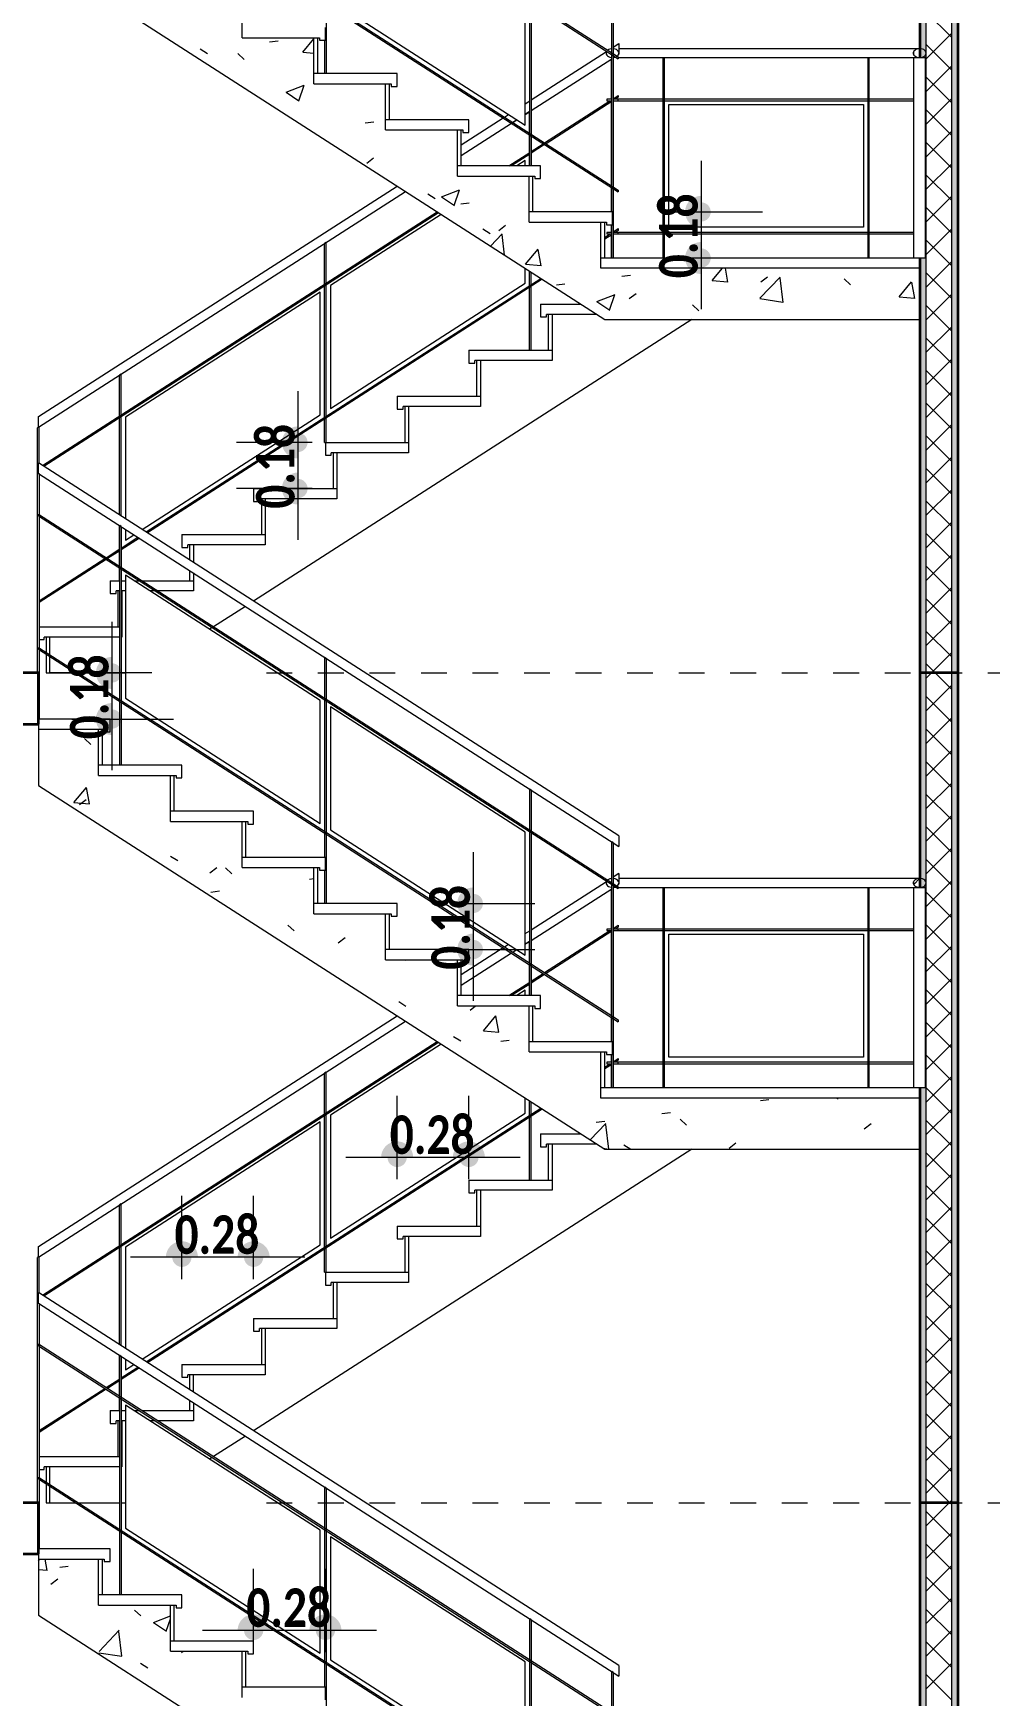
# Model space of a CAD drawing. Header units: metres. Extents: x -144 to 1000, y -717 to 29.
# Drawn here: x 346.58 to 350.29, y -635.69 to -629.24 of the extents above; entities that cross this region are included whole.
import ezdxf

# ---------------------------------------------------------------- set-up
doc = ezdxf.new("R2010")
doc.units = ezdxf.units.M
doc.linetypes.add('Punto 1 mm', pattern=[0.075, 0, -0.075])
doc.layers.get('0').update_dxf_attribs({"color": 1})
for name, color, linetype, lineweight in [('A-ANNO-DIMS', 1, 'Continuous', 9), ('A-FLOR', 2, 'Continuous', 9), ('A-FLOR-HRAL', 1, 'Continuous', 9), ('A-FLOR-LEVL', 51, 'Continuous', 9), ('A-WALL', 4, 'Continuous', 9), ('S-STRS', 1, 'Continuous', 9)]:
    doc.layers.add(name, color=color, linetype=linetype, lineweight=lineweight)
doc.layers.add('A-WALL-PATT', color=7, linetype='Continuous', lineweight=35, true_color=0x9c9c9c)
doc.styles.add('Calibri_B_2', font='calibrib.ttf', dxfattribs={"height": 0.135})

msp = doc.modelspace()

# ---------------------------------------------------------------- hatches: boundary and pattern name
at = {"layer": 'A-WALL-PATT', "true_color": 0x747474}
for points in [[(350.0187, -631.7235), (350.0436, -631.7235), (350.0436, -628.5019), (350.0187, -628.5019), (350.0187, -629.3347), (350.0411, -629.3347), (350.0411, -630.1127), (350.0187, -630.1127), (350.0187, -631.4011)], [(350.0187, -634.9451), (350.0436, -634.9451), (350.0436, -631.7235), (350.0187, -631.7235), (350.0187, -632.5562), (350.0411, -632.5562), (350.0411, -633.3343), (350.0187, -633.3343), (350.0187, -634.7198)], [(350.0187, -638.1667), (350.0436, -638.1667), (350.0436, -634.9451), (350.0187, -634.9451), (350.0187, -635.7778), (350.0411, -635.7778), (350.0411, -636.5559), (350.0187, -636.5559), (350.0187, -638.0385)]]:
    msp.add_hatch(color=8, dxfattribs=at).paths.add_polyline_path(points)
at = {"layer": 'A-WALL-PATT', "lineweight": 5, "true_color": 0x747474}
for points in [[(350.143, -631.7235), (350.1679, -631.7235), (350.1679, -628.5019), (350.143, -628.5019), (350.143, -631.4011)], [(350.143, -634.9451), (350.1679, -634.9451), (350.1679, -631.7235), (350.143, -631.7235), (350.143, -634.7198)], [(350.143, -638.1667), (350.1679, -638.1667), (350.1679, -634.9451), (350.143, -634.9451), (350.143, -638.0385)]]:
    msp.add_hatch(color=8, dxfattribs=at).paths.add_polyline_path(points)

# ---------------------------------------------------------------- linework, layer by layer
at = {"linetype": 'ByBlock', "const_width": 0.0994}
for points in [[(349.1703, -629.9213, 1), (349.1703, -629.9462, 1)], [(347.6058, -630.8162, 1), (347.6058, -630.841, 1)], [(346.884, -631.7111, 1), (346.884, -631.7359, 1)], [(348.2863, -632.606, 1), (348.2863, -632.6308, 1)], [(348.2815, -633.6043, 1), (348.2567, -633.6043, 1)], [(347.4463, -633.9922, 1), (347.4215, -633.9922, 1)], [(347.7247, -635.4405, 1), (347.6999, -635.4405, 1)]]:
    msp.add_lwpolyline(points, format="xyb", dxfattribs=at)
at = {"linetype": 'ByBlock'}
for points in [[(349.1703, -630.1003, 0.0994, 0.0994, 1), (349.1703, -630.1251, 0, 0, 0)], [(347.6058, -630.9952, 0.0994, 0.0994, 1), (347.6058, -631.02, 0, 0, 0)], [(346.884, -631.8901, 0.0994, 0.0994, 1), (346.884, -631.9149, 0, 0, 0)], [(348.2863, -632.7849, 0.0994, 0.0994, 1), (348.2863, -632.8098, 0, 0, 0)], [(348.0031, -633.6043, 0.0994, 0.0994, 1), (347.9783, -633.6043, 0, 0, 0)], [(347.1679, -633.9922, 0.0994, 0.0994, 1), (347.143, -633.9922, 0, 0, 0)], [(347.4463, -635.4405, 0.0994, 0.0994, 1), (347.4215, -635.4405, 0, 0, 0)]]:
    msp.add_lwpolyline(points, format="xyseb", dxfattribs=at)
at = {"layer": 'A-ANNO-DIMS'}
for p, q in [((349.1703, -629.7349), (349.1703, -630.3116)), ((349.0149, -629.9337), (349.4089, -629.9337)), ((349.3256, -630.1127), (348.9316, -630.1127)), ((347.6058, -630.6298), (347.6058, -631.2065)), ((347.6604, -630.8286), (347.3672, -630.8286)), ((347.6604, -631.0076), (347.3672, -631.0076)), ((346.884, -631.5246), (346.884, -632.1013)), ((347.0394, -631.7235), (346.6454, -631.7235)), ((346.7286, -631.9025), (347.1226, -631.9025)), ((348.2863, -632.4195), (348.2863, -632.9962)), ((348.2317, -632.6184), (348.5249, -632.6184)), ((348.2317, -632.7974), (348.5249, -632.7974)), ((347.9907, -633.6892), (347.9907, -633.3657)), ((348.2691, -633.6892), (348.2691, -633.3657)), ((348.468, -633.6043), (347.7918, -633.6043)), ((347.1555, -634.0771), (347.1555, -633.7536)), ((347.4339, -634.0771), (347.4339, -633.7536)), ((347.6327, -633.9922), (346.9566, -633.9922)), ((347.4339, -635.5253), (347.4339, -635.2018)), ((347.7123, -635.5253), (347.7123, -635.2018)), ((347.9112, -635.4405), (347.235, -635.4405))]:
    msp.add_line(p, q, dxfattribs=at)
at = {"layer": 'A-FLOR', "lineweight": 35}
for p, q in [((346.5987, -631.7235), (342.7599, -631.7235)), ((346.5987, -631.9224), (346.5987, -631.7235)), ((342.7599, -631.9224), (346.5987, -631.9224)), ((346.5987, -634.9451), (342.7599, -634.9451)), ((346.5987, -635.144), (346.5987, -634.9451)), ((342.7599, -635.144), (346.5987, -635.144))]:
    msp.add_line(p, q, dxfattribs=at)
at = {"layer": 'A-FLOR-HRAL'}
for p, q in [((346.5987, -627.8854), (348.8487, -629.3319)), ((346.5987, -627.8925), (348.8487, -629.339)), ((346.5987, -628.4025), (348.8487, -629.8489)), ((346.5987, -628.4096), (348.8487, -629.856)), ((347.7155, -628.4452), (347.7155, -629.3968)), ((348.505, -629.7548), (348.505, -628.9525)), ((348.5109, -628.9563), (348.5109, -629.7548)), ((347.7324, -629.1114), (348.4881, -629.5972)), ((348.4881, -629.5972), (348.4881, -629.1199)), ((348.8233, -629.9337), (348.8233, -629.1573)), ((348.8293, -629.1611), (348.8293, -630.1127)), ((347.7095, -629.3968), (347.7095, -629.2675)), ((348.8197, -629.3006), (348.8233, -629.2982)), ((348.8293, -629.2944), (348.8512, -629.2803)), ((348.5109, -629.4991), (348.8032, -629.3112)), ((348.5109, -629.5404), (348.8233, -629.3396)), ((348.8021, -629.3134), (348.8015, -629.3173)), ((348.8015, -629.3173), (348.8021, -629.3211)), ((348.8037, -629.3101), (348.8021, -629.3134)), ((348.8021, -629.3211), (348.8039, -629.3248)), ((348.8039, -629.3248), (348.8069, -629.3281)), ((348.8069, -629.3281), (348.8108, -629.3309)), ((348.8108, -629.3037), (348.8078, -629.3056)), ((348.8155, -629.3016), (348.8108, -629.3037)), ((348.8108, -629.3309), (348.8155, -629.3329)), ((348.8208, -629.3003), (348.8155, -629.3016)), ((348.8155, -629.3329), (348.8208, -629.3342)), ((348.8233, -629.3), (348.8208, -629.3003)), ((348.8208, -629.3342), (348.8233, -629.3345)), ((348.8229, -629.4962), (348.8229, -629.3399)), ((348.8319, -629.3003), (348.8293, -629.3)), ((348.8293, -629.3358), (348.8319, -629.3341)), ((348.8293, -629.3345), (348.8319, -629.3342)), ((348.842, -629.3347), (348.831, -629.3347)), ((348.8371, -629.3016), (348.8319, -629.3003)), ((348.8319, -629.3342), (348.8371, -629.3329)), ((348.8418, -629.3037), (348.8371, -629.3016)), ((348.8371, -629.3329), (348.8385, -629.3324)), ((348.8458, -629.3064), (348.8418, -629.3037)), ((348.8445, -629.3292), (348.8458, -629.3281)), ((348.8487, -629.3097), (348.8458, -629.3064)), ((348.8458, -629.3281), (348.8487, -629.3248)), ((348.8506, -629.3134), (348.8487, -629.3097)), ((348.8487, -629.3248), (348.8506, -629.3211)), ((348.8487, -629.3319), (348.8487, -629.339)), ((348.8487, -629.3347), (350.0411, -629.3347)), ((348.8512, -629.3217), (348.8498, -629.3226)), ((348.8506, -629.3134), (348.8512, -629.3173)), ((348.8506, -629.3211), (348.8512, -629.3173)), ((350.0187, -629.2999), (348.8512, -629.2999)), ((349.0216, -629.3347), (349.0216, -630.1127)), ((349.0276, -630.1127), (349.0276, -629.3347)), ((349.8171, -629.3347), (349.8171, -630.1127)), ((349.823, -630.1127), (349.823, -629.3347)), ((349.9945, -629.3134), (349.9939, -629.3173)), ((349.9939, -629.3173), (349.9945, -629.3211)), ((349.9963, -629.3097), (349.9945, -629.3134)), ((349.9945, -629.3211), (349.9963, -629.3248)), ((349.9993, -629.3064), (349.9963, -629.3097)), ((349.9963, -629.3248), (349.9993, -629.3281)), ((349.9963, -630.1127), (349.9963, -629.3347)), ((350.0032, -629.3037), (349.9993, -629.3064)), ((349.9993, -629.3281), (350.0032, -629.3309)), ((350.0079, -629.3016), (350.0032, -629.3037)), ((350.0032, -629.3309), (350.0079, -629.3329)), ((350.0132, -629.3003), (350.0079, -629.3016)), ((350.0079, -629.3329), (350.0132, -629.3342)), ((350.0187, -629.2999), (350.0132, -629.3003)), ((350.0132, -629.3342), (350.0187, -629.3347)), ((350.0242, -629.3003), (350.0187, -629.2999)), ((350.0187, -629.3347), (350.0242, -629.3342)), ((350.0295, -629.3016), (350.0242, -629.3003)), ((350.0242, -629.3342), (350.0295, -629.3329)), ((350.0342, -629.3037), (350.0295, -629.3016)), ((350.0295, -629.3329), (350.0342, -629.3309)), ((350.0381, -629.3064), (350.0342, -629.3037)), ((350.0342, -629.3309), (350.0381, -629.3281)), ((350.0411, -629.3097), (350.0381, -629.3064)), ((350.0381, -629.3281), (350.0411, -629.3248)), ((350.0429, -629.3134), (350.0411, -629.3097)), ((350.0411, -629.3248), (350.0429, -629.3211)), ((350.0411, -630.1127), (350.0411, -629.3347)), ((350.0436, -629.3173), (350.0429, -629.3134)), ((350.0429, -629.3211), (350.0436, -629.3173)), ((348.8293, -629.4941), (348.8487, -629.4816)), ((348.8487, -629.4887), (348.837, -629.4962)), ((348.8487, -629.4816), (348.8487, -629.4887)), ((348.4077, -629.5654), (348.4232, -629.5555)), ((348.4881, -629.5138), (348.505, -629.5029)), ((348.4881, -629.5551), (348.505, -629.5443)), ((348.5048, -629.5444), (348.4881, -629.5551)), ((348.5048, -629.6278), (348.5048, -629.5444)), ((348.563, -629.6653), (348.8166, -629.5022)), ((348.8233, -629.505), (348.5685, -629.6688)), ((348.804, -629.4962), (348.804, -629.5022)), ((348.8233, -629.4962), (348.804, -629.4962)), ((348.804, -629.5022), (348.8233, -629.5022)), ((348.8229, -629.8324), (348.8229, -629.5022)), ((349.9963, -629.4962), (348.8293, -629.4962)), ((348.8293, -629.5022), (349.9963, -629.5022)), ((348.8487, -629.5022), (348.8487, -629.4962)), ((349.0445, -629.9934), (349.0445, -629.5161)), ((349.0445, -629.5161), (349.8002, -629.5161)), ((349.8002, -629.5161), (349.8002, -629.9934)), ((348.2393, -629.6737), (348.4022, -629.569)), ((348.2393, -629.7151), (348.4344, -629.5897)), ((348.4399, -629.5861), (348.4553, -629.5762)), ((348.4553, -629.5762), (348.4399, -629.5861)), ((348.5048, -629.7548), (348.5048, -629.6349)), ((348.5109, -629.6987), (348.5575, -629.6688)), ((348.563, -629.6724), (348.5109, -629.7058)), ((348.4238, -629.7548), (348.505, -629.7026)), ((348.505, -629.7097), (348.4348, -629.7548)), ((348.4879, -629.7335), (348.4547, -629.7548)), ((348.4879, -629.7548), (348.4879, -629.7335)), ((346.5987, -630.7284), (347.9907, -629.8335)), ((346.5987, -630.7698), (348.0229, -629.8542)), ((348.8229, -629.9337), (348.8229, -629.8395)), ((348.8487, -629.8489), (348.8487, -629.856)), ((346.6145, -630.9179), (348.146, -629.9333)), ((348.1516, -629.9369), (346.6201, -630.9214)), ((348.1615, -629.9432), (347.7322, -630.2192)), ((348.8229, -630.0133), (348.8229, -629.9835)), ((348.8233, -630.1127), (348.8233, -629.9835)), ((348.8293, -630.0111), (348.8487, -629.9986)), ((348.8487, -630.0057), (348.837, -630.0133)), ((348.8487, -629.9986), (348.8487, -630.0057)), ((349.8002, -629.9934), (349.0445, -629.9934)), ((347.7153, -630.0519), (347.7093, -630.0558)), ((347.7093, -630.8286), (347.7093, -630.0558)), ((347.7153, -630.8286), (347.7153, -630.0519)), ((348.7961, -630.0325), (348.8166, -630.0192)), ((348.8233, -630.022), (348.7961, -630.0395)), ((348.804, -630.0133), (348.804, -630.0192)), ((348.8233, -630.0133), (348.804, -630.0133)), ((348.804, -630.0192), (348.8233, -630.0192)), ((348.8229, -630.1127), (348.8229, -630.0192)), ((349.9963, -630.0133), (348.8293, -630.0133)), ((348.8293, -630.0192), (349.9963, -630.0192)), ((348.8487, -630.0192), (348.8487, -630.0133)), ((350.0411, -630.1127), (349.9963, -630.1127)), ((347.0167, -631.1763), (348.5482, -630.1918)), ((348.5537, -630.1954), (347.0224, -631.1798)), ((348.4879, -630.2107), (348.4879, -630.153)), ((348.5048, -630.4707), (348.5048, -630.1639)), ((348.5107, -630.4707), (348.5107, -630.1677)), ((347.6924, -630.2448), (346.9367, -630.7306)), ((347.6924, -630.7221), (347.6924, -630.2448)), ((347.7322, -630.6965), (348.4879, -630.2107)), ((347.7322, -630.2192), (347.7322, -630.6965)), ((348.5048, -630.4707), (348.5107, -630.4707)), ((346.9198, -630.5633), (346.9139, -630.5671)), ((346.9139, -631.11), (346.9139, -630.5671)), ((346.9198, -631.1141), (346.9198, -630.5633)), ((346.6016, -630.7678), (346.5957, -630.7717)), ((346.5957, -631.7235), (346.5957, -630.7717)), ((346.6016, -630.9093), (346.6016, -630.7678)), ((346.9367, -630.7306), (346.9367, -631.1247)), ((347.0014, -631.1663), (347.6924, -630.7221)), ((347.7093, -630.8286), (347.7153, -630.8286)), ((348.8512, -632.3554), (346.5987, -630.9074)), ((346.6016, -630.9507), (346.5957, -630.9468)), ((346.5987, -630.9487), (348.8512, -632.3968)), ((346.6016, -630.9507), (346.6016, -631.9025)), ((346.5987, -631.1141), (346.5987, -631.107)), ((346.5987, -631.107), (348.8487, -632.5535)), ((346.5987, -631.1141), (348.8487, -632.5606)), ((346.9139, -631.3097), (346.9139, -631.1512)), ((346.92, -631.1552), (346.9141, -631.1514)), ((346.9141, -632.0815), (346.9141, -631.1514)), ((346.92, -631.1552), (346.92, -632.0815)), ((346.9367, -631.1661), (346.9367, -631.2079)), ((346.92, -631.2385), (346.9847, -631.1969)), ((346.9904, -631.2004), (346.92, -631.2456)), ((346.9367, -631.2079), (346.9693, -631.187)), ((346.6016, -631.4432), (346.8561, -631.2796)), ((346.8616, -631.2832), (346.6016, -631.4503)), ((346.8616, -631.2761), (346.9141, -631.2423)), ((346.9141, -631.2494), (346.8671, -631.2796)), ((346.9139, -631.3656), (346.9139, -631.3167)), ((346.9369, -631.3444), (346.9369, -631.8216)), ((347.6926, -631.8302), (346.9369, -631.3444)), ((346.5987, -631.6312), (346.5987, -631.6241)), ((346.5987, -631.6241), (348.8487, -633.0705)), ((346.5987, -631.6312), (348.8487, -633.0776)), ((347.7155, -631.6668), (347.7095, -631.663)), ((347.7095, -632.4394), (347.7095, -631.663)), ((347.7155, -631.6668), (347.7155, -632.6184)), ((346.9369, -631.8216), (347.6926, -632.3074)), ((347.6926, -632.3074), (347.6926, -631.8302)), ((347.7324, -631.8557), (347.7324, -632.333)), ((348.4881, -632.3415), (347.7324, -631.8557)), ((348.5109, -632.1779), (348.505, -632.1741)), ((348.505, -632.9763), (348.505, -632.1741)), ((348.5109, -632.1779), (348.5109, -632.9763)), ((347.7324, -632.333), (348.4881, -632.8188)), ((348.4881, -632.8188), (348.4881, -632.3415)), ((348.8293, -632.3827), (348.8233, -632.3789)), ((348.8233, -633.1553), (348.8233, -632.3789)), ((348.8293, -632.3827), (348.8512, -632.3968)), ((348.8293, -632.3827), (348.8293, -633.3343)), ((347.7095, -632.6184), (347.7095, -632.4891)), ((348.8108, -632.5252), (348.8078, -632.5272)), ((348.8155, -632.5232), (348.8108, -632.5252)), ((348.8208, -632.5219), (348.8155, -632.5232)), ((348.8197, -632.5221), (348.8233, -632.5198)), ((348.8233, -632.5216), (348.8208, -632.5219)), ((348.8512, -632.5019), (348.8293, -632.516)), ((348.8319, -632.5219), (348.8293, -632.5216)), ((348.8371, -632.5232), (348.8319, -632.5219)), ((348.8418, -632.5252), (348.8371, -632.5232)), ((348.8458, -632.528), (348.8418, -632.5252)), ((350.0187, -632.5214), (348.8512, -632.5214)), ((349.9954, -632.5445), (350.018, -632.5219)), ((350.0032, -632.5252), (349.9993, -632.528)), ((350.0079, -632.5232), (350.0032, -632.5252)), ((350.0132, -632.5219), (350.0079, -632.5232)), ((350.0187, -632.5214), (350.0132, -632.5219)), ((350.0242, -632.5219), (350.0187, -632.5214)), ((350.0295, -632.5232), (350.0242, -632.5219)), ((350.0342, -632.5252), (350.0295, -632.5232)), ((350.0381, -632.528), (350.0342, -632.5252)), ((348.5109, -632.7207), (348.8032, -632.5328)), ((348.5109, -632.762), (348.8233, -632.5612)), ((348.8021, -632.535), (348.8015, -632.5388)), ((348.8015, -632.5388), (348.8021, -632.5427)), ((348.8037, -632.5317), (348.8021, -632.535)), ((348.8021, -632.5427), (348.8039, -632.5464)), ((348.8039, -632.5464), (348.8069, -632.5497)), ((348.8069, -632.5497), (348.8108, -632.5524)), ((348.8108, -632.5524), (348.8155, -632.5545)), ((348.8155, -632.5545), (348.8208, -632.5558)), ((348.8208, -632.5558), (348.8233, -632.5561)), ((348.8229, -632.7178), (348.8229, -632.5614)), ((348.8293, -632.5574), (348.8319, -632.5557)), ((348.8293, -632.5561), (348.8319, -632.5558)), ((348.842, -632.5562), (348.831, -632.5562)), ((348.8319, -632.5558), (348.8371, -632.5545)), ((348.8371, -632.5545), (348.8385, -632.554)), ((348.8445, -632.5508), (348.8458, -632.5497)), ((348.8487, -632.5313), (348.8458, -632.528)), ((348.8458, -632.5497), (348.8487, -632.5464)), ((348.8506, -632.535), (348.8487, -632.5313)), ((348.8487, -632.5464), (348.8506, -632.5427)), ((348.8487, -632.5535), (348.8487, -632.5606)), ((348.8487, -632.5562), (350.0411, -632.5562)), ((348.8512, -632.5433), (348.8498, -632.5442)), ((348.8506, -632.535), (348.8512, -632.5388)), ((348.8506, -632.5427), (348.8512, -632.5388)), ((349.0216, -632.5562), (349.0216, -633.3343)), ((349.0276, -633.3343), (349.0276, -632.5562)), ((349.8171, -632.5562), (349.8171, -633.3343)), ((349.823, -633.3343), (349.823, -632.5562)), ((349.9945, -632.535), (349.9939, -632.5388)), ((349.9939, -632.5388), (349.9945, -632.5427)), ((349.9963, -632.5313), (349.9945, -632.535)), ((349.9945, -632.5427), (349.9963, -632.5464)), ((349.9993, -632.528), (349.9963, -632.5313)), ((349.9963, -632.5464), (349.9993, -632.5497)), ((349.9963, -633.3343), (349.9963, -632.5562)), ((349.9993, -632.5497), (350.0032, -632.5524)), ((350.0032, -632.5524), (350.0079, -632.5545)), ((350.0079, -632.5545), (350.0132, -632.5558)), ((350.0132, -632.5558), (350.0187, -632.5562)), ((350.0187, -632.5562), (350.0242, -632.5558)), ((350.0242, -632.5558), (350.0295, -632.5545)), ((350.0295, -632.5545), (350.0342, -632.5524)), ((350.0342, -632.5524), (350.0381, -632.5497)), ((350.0411, -632.5313), (350.0381, -632.528)), ((350.0381, -632.5497), (350.0411, -632.5464)), ((350.0429, -632.535), (350.0411, -632.5313)), ((350.0411, -632.5464), (350.0429, -632.5427)), ((350.0411, -633.3343), (350.0411, -632.5562)), ((350.0436, -632.5388), (350.0429, -632.535)), ((350.0429, -632.5427), (350.0436, -632.5388)), ((348.804, -632.7178), (348.804, -632.7238)), ((348.8233, -632.7178), (348.804, -632.7178)), ((348.8293, -632.7156), (348.8487, -632.7032)), ((349.9963, -632.7178), (348.8293, -632.7178)), ((348.8487, -632.7103), (348.837, -632.7178)), ((348.8487, -632.7032), (348.8487, -632.7103)), ((348.8487, -632.7238), (348.8487, -632.7178)), ((348.4077, -632.787), (348.4232, -632.7771)), ((348.4881, -632.7354), (348.505, -632.7245)), ((348.4881, -632.7767), (348.505, -632.7659)), ((348.5048, -632.766), (348.4881, -632.7767)), ((348.5048, -632.8494), (348.5048, -632.766)), ((348.563, -632.8869), (348.8166, -632.7238)), ((348.8233, -632.7266), (348.5685, -632.8904)), ((348.804, -632.7238), (348.8233, -632.7238)), ((348.8229, -633.054), (348.8229, -632.7238)), ((348.8293, -632.7238), (349.9963, -632.7238)), ((349.0445, -633.215), (349.0445, -632.7377)), ((349.0445, -632.7377), (349.8002, -632.7377)), ((349.8002, -632.7377), (349.8002, -633.215)), ((348.4022, -632.7906), (348.2393, -632.8953)), ((348.4344, -632.8113), (348.2393, -632.9367)), ((348.4399, -632.8077), (348.4553, -632.7978)), ((348.5048, -632.9763), (348.5048, -632.8565)), ((348.5109, -632.9203), (348.5575, -632.8904)), ((348.563, -632.8939), (348.5109, -632.9274)), ((348.4238, -632.9763), (348.505, -632.9242)), ((348.505, -632.9312), (348.4348, -632.9763)), ((348.4879, -632.955), (348.4547, -632.9763)), ((348.4879, -632.9763), (348.4879, -632.955)), ((346.5987, -633.95), (347.9907, -633.0551)), ((346.5987, -633.9913), (348.0229, -633.0757)), ((348.8229, -633.1553), (348.8229, -633.0611)), ((348.8487, -633.0705), (348.8487, -633.0776)), ((346.6145, -634.1394), (348.146, -633.1549)), ((348.1516, -633.1584), (346.6201, -634.1429)), ((348.1615, -633.1648), (347.7322, -633.4408)), ((348.804, -633.2349), (348.804, -633.2408)), ((348.8233, -633.2349), (348.804, -633.2349)), ((348.8229, -633.2349), (348.8229, -633.205)), ((348.8233, -633.3343), (348.8233, -633.205)), ((348.8293, -633.2327), (348.8487, -633.2202)), ((349.9963, -633.2349), (348.8293, -633.2349)), ((348.8487, -633.2273), (348.837, -633.2349)), ((348.8487, -633.2202), (348.8487, -633.2273)), ((348.8487, -633.2408), (348.8487, -633.2349)), ((349.8002, -633.215), (349.0445, -633.215)), ((347.7153, -633.2735), (347.7093, -633.2774)), ((347.7093, -634.0502), (347.7093, -633.2774)), ((347.7153, -634.0502), (347.7153, -633.2735)), ((348.7961, -633.254), (348.8166, -633.2408)), ((348.8233, -633.2436), (348.7961, -633.2611)), ((348.804, -633.2408), (348.8233, -633.2408)), ((348.8229, -633.3343), (348.8229, -633.2408)), ((348.8293, -633.2408), (349.9963, -633.2408)), ((350.0411, -633.3343), (349.9963, -633.3343)), ((347.0167, -634.3979), (348.5482, -633.4134)), ((348.5537, -633.417), (347.0224, -634.4014)), ((348.4879, -633.4323), (348.4879, -633.3746)), ((348.5048, -633.6922), (348.5048, -633.3855)), ((348.5107, -633.6922), (348.5107, -633.3893)), ((347.6924, -633.4664), (346.9367, -633.9522)), ((347.6924, -633.9437), (347.6924, -633.4664)), ((347.7322, -633.9181), (348.4879, -633.4323)), ((347.7322, -633.4408), (347.7322, -633.9181)), ((348.5048, -633.6922), (348.5107, -633.6922)), ((346.9198, -633.7849), (346.9139, -633.7887)), ((346.9139, -634.3316), (346.9139, -633.7887)), ((346.9198, -634.3356), (346.9198, -633.7849)), ((347.0014, -634.3879), (347.6924, -633.9437)), ((346.6016, -633.9894), (346.5957, -633.9933)), ((346.5957, -634.9451), (346.5957, -633.9933)), ((346.6016, -634.1309), (346.6016, -633.9894)), ((346.9367, -633.9522), (346.9367, -634.3463)), ((347.7093, -634.0502), (347.7153, -634.0502)), ((348.8512, -635.577), (346.5987, -634.1289)), ((346.6016, -634.1722), (346.5957, -634.1684)), ((346.5987, -634.1703), (348.8512, -635.6184)), ((346.6016, -634.1722), (346.6016, -635.1241)), ((346.5987, -634.3357), (346.5987, -634.3286)), ((346.5987, -634.3286), (348.8487, -635.7751)), ((346.5987, -634.3357), (348.8487, -635.7822)), ((346.9139, -634.5312), (346.9139, -634.3728)), ((346.92, -634.3768), (346.9141, -634.3729)), ((346.9141, -635.303), (346.9141, -634.3729)), ((346.92, -634.3768), (346.92, -635.303)), ((346.9367, -634.3877), (346.9367, -634.4295)), ((346.92, -634.4601), (346.9847, -634.4185)), ((346.9904, -634.4219), (346.92, -634.4672)), ((346.9367, -634.4295), (346.969, -634.4087)), ((346.6016, -634.6648), (346.8561, -634.5012)), ((346.8616, -634.5047), (346.6016, -634.6719)), ((346.8616, -634.4976), (346.9141, -634.4639)), ((346.9141, -634.471), (346.8671, -634.5012)), ((346.9139, -634.5871), (346.9139, -634.5383)), ((346.9369, -634.566), (346.9369, -635.0432)), ((347.6926, -635.0517), (346.9369, -634.566)), ((346.5987, -634.8527), (346.5987, -634.8457)), ((346.5987, -634.8457), (348.8487, -636.2921)), ((346.5987, -634.8527), (348.8487, -636.2992)), ((347.7155, -634.8884), (347.7095, -634.8846)), ((347.7095, -635.661), (347.7095, -634.8846)), ((347.7155, -634.8884), (347.7155, -635.84)), ((346.9369, -635.0432), (347.6926, -635.529)), ((347.6926, -635.529), (347.6926, -635.0517)), ((347.7324, -635.0773), (347.7324, -635.5546)), ((348.4881, -635.5631), (347.7324, -635.0773)), ((348.5109, -635.3995), (348.505, -635.3957)), ((348.505, -636.1979), (348.505, -635.3957)), ((348.5109, -635.3995), (348.5109, -636.1979)), ((347.7324, -635.5546), (348.4881, -636.0404)), ((348.4881, -636.0404), (348.4881, -635.5631)), ((348.8293, -635.6043), (348.8233, -635.6005)), ((348.8233, -636.3769), (348.8233, -635.6005)), ((348.8293, -635.6043), (348.8293, -636.5559))]:
    msp.add_line(p, q, dxfattribs=at)
for points in [[(348.8512, -629.2803), (348.8512, -629.2803), (348.8512, -629.2807), (348.8512, -629.2822), (348.8512, -629.2847), (348.8512, -629.2891), (348.8512, -629.2963), (348.8512, -629.305), (348.8512, -629.3122), (348.8512, -629.3175), (348.8512, -629.3209), (348.8512, -629.3217), (348.8512, -629.3217)], [(346.5987, -630.7698), (346.5987, -630.7698), (346.5987, -630.7694), (346.5987, -630.7679), (346.5987, -630.7654), (346.5987, -630.761), (346.5987, -630.7538), (346.5987, -630.7451), (346.5987, -630.7379), (346.5987, -630.7326), (346.5987, -630.7292), (346.5987, -630.7284), (346.5987, -630.7284)], [(346.5987, -630.9487), (346.5987, -630.9487), (346.5987, -630.9484), (346.5987, -630.9468), (346.5987, -630.9444), (346.5987, -630.94), (346.5987, -630.9328), (346.5987, -630.9241), (346.5987, -630.9168), (346.5987, -630.9116), (346.5987, -630.9082), (346.5987, -630.9074), (346.5987, -630.9074)], [(348.8512, -632.3554), (348.8512, -632.3554), (348.8512, -632.3558), (348.8512, -632.3573), (348.8512, -632.3598), (348.8512, -632.3642), (348.8512, -632.3713), (348.8512, -632.3801), (348.8512, -632.3873), (348.8512, -632.3926), (348.8512, -632.396), (348.8512, -632.3968), (348.8512, -632.3968)], [(348.8512, -632.5019), (348.8512, -632.5019), (348.8512, -632.5023), (348.8512, -632.5038), (348.8512, -632.5063), (348.8512, -632.5107), (348.8512, -632.5178), (348.8512, -632.5266), (348.8512, -632.5338), (348.8512, -632.5391), (348.8512, -632.5425), (348.8512, -632.5433), (348.8512, -632.5433)], [(346.5987, -633.9913), (346.5987, -633.9913), (346.5987, -633.991), (346.5987, -633.9895), (346.5987, -633.987), (346.5987, -633.9826), (346.5987, -633.9754), (346.5987, -633.9667), (346.5987, -633.9594), (346.5987, -633.9542), (346.5987, -633.9508), (346.5987, -633.95), (346.5987, -633.95)], [(346.5987, -634.1703), (346.5987, -634.1703), (346.5987, -634.17), (346.5987, -634.1684), (346.5987, -634.1659), (346.5987, -634.1615), (346.5987, -634.1544), (346.5987, -634.1457), (346.5987, -634.1384), (346.5987, -634.1332), (346.5987, -634.1297), (346.5987, -634.129), (346.5987, -634.1289)], [(348.8512, -635.577), (348.8512, -635.577), (348.8512, -635.5773), (348.8512, -635.5789), (348.8512, -635.5814), (348.8512, -635.5858), (348.8512, -635.5929), (348.8512, -635.6017), (348.8512, -635.6089), (348.8512, -635.6142), (348.8512, -635.6176), (348.8512, -635.6184), (348.8512, -635.6184)]]:
    msp.add_open_spline(points, degree=3, knots=[0, 0, 0, 0, 0.071429, 0.142857, 0.214286, 0.285714, 0.428571, 0.571429, 0.678571, 0.785714, 0.892857, 1, 1, 1, 1], dxfattribs=at)
for points in [[(349.9945, -629.3211), (349.9941, -629.3199), (349.9936, -629.3173), (349.9941, -629.3147), (349.9945, -629.3134)], [(349.9945, -632.5427), (349.9941, -632.5414), (349.9936, -632.5388), (349.9941, -632.5362), (349.9945, -632.535)]]:
    msp.add_open_spline(points, degree=3, dxfattribs=at)
at = {"layer": 'A-FLOR-LEVL', "color": 251, "linetype": 'Punto 1 mm', "true_color": 0x6c6c6c}
for p, q in [((347.4833, -631.7235), (354.0558, -631.7235)), ((347.4833, -634.9451), (354.0184, -634.9451))]:
    msp.add_line(p, q, dxfattribs=at)
at = {"layer": 'A-WALL'}
for p, q in [((350.0436, -652.1865), (350.0436, -602.9281)), ((350.143, -652.1865), (350.143, -602.9281))]:
    msp.add_line(p, q, dxfattribs=at)
at = {"layer": 'A-WALL', "lineweight": 35}
for p, q in [((350.1679, -652.1865), (350.1679, -602.9281)), ((350.0187, -626.8911), (350.0187, -629.3347)), ((350.0187, -630.1127), (350.0187, -632.5562)), ((350.1679, -631.7235), (350.0187, -631.7235)), ((350.0187, -633.3343), (350.0187, -635.7778)), ((350.1679, -634.9451), (350.0187, -634.9451))]:
    msp.add_line(p, q, dxfattribs=at)
at = {"layer": 'A-WALL-PATT', "color": 1, "lineweight": 5, "true_color": 0xff0000}
for p, q in [((350.143, -629.2571), (350.0436, -629.1577)), ((350.0436, -629.3396), (350.143, -629.2402)), ((350.143, -629.3836), (350.0436, -629.2842)), ((350.0436, -629.4662), (350.143, -629.3668)), ((350.143, -629.5102), (350.0436, -629.4108)), ((350.0436, -629.5927), (350.143, -629.4933)), ((350.143, -629.6367), (350.0436, -629.5373)), ((350.0436, -629.7193), (350.143, -629.6199)), ((350.143, -629.7633), (350.0436, -629.6639)), ((350.0436, -629.8459), (350.143, -629.7464)), ((350.143, -629.8899), (350.0436, -629.7904)), ((350.0436, -629.9724), (350.143, -629.873)), ((350.143, -630.0164), (350.0436, -629.917)), ((350.0436, -630.099), (350.143, -629.9995)), ((350.143, -630.143), (350.0436, -630.0435)), ((350.0436, -630.2255), (350.143, -630.1261)), ((350.143, -630.2695), (350.0436, -630.1701)), ((350.0436, -630.3521), (350.143, -630.2526)), ((350.143, -630.3961), (350.0436, -630.2967)), ((350.0436, -630.4786), (350.143, -630.3792)), ((350.143, -630.5226), (350.0436, -630.4232)), ((350.0436, -630.6052), (350.143, -630.5058)), ((350.143, -630.6492), (350.0436, -630.5498)), ((350.0436, -630.7317), (350.143, -630.6323)), ((350.143, -630.7758), (350.0436, -630.6763)), ((350.0436, -630.8583), (350.143, -630.7589)), ((350.143, -630.9023), (350.0436, -630.8029)), ((350.0436, -630.9849), (350.143, -630.8854)), ((350.143, -631.0289), (350.0436, -630.9294)), ((350.0436, -631.1114), (350.143, -631.012)), ((350.143, -631.1554), (350.0436, -631.056)), ((350.0436, -631.238), (350.143, -631.1385)), ((350.143, -631.282), (350.0436, -631.1825)), ((350.0436, -631.3645), (350.143, -631.2651)), ((350.143, -631.4085), (350.0436, -631.3091)), ((350.0436, -631.4911), (350.143, -631.3917)), ((350.143, -631.5351), (350.0436, -631.4357)), ((350.0436, -631.6176), (350.143, -631.5182)), ((350.143, -631.6616), (350.0436, -631.5622)), ((350.0436, -631.7442), (350.143, -631.6448)), ((350.0783, -631.7235), (350.0436, -631.6888)), ((350.143, -631.7882), (350.0783, -631.7235)), ((350.0436, -631.8707), (350.143, -631.7713)), ((350.143, -631.9148), (350.0436, -631.8153)), ((350.0436, -631.9973), (350.143, -631.8979)), ((350.143, -632.0413), (350.0436, -631.9419)), ((350.0436, -632.1239), (350.143, -632.0244)), ((350.143, -632.1679), (350.0436, -632.0684)), ((350.0436, -632.2504), (350.143, -632.151)), ((350.143, -632.2944), (350.0436, -632.195)), ((350.0436, -632.377), (350.143, -632.2775)), ((350.143, -632.421), (350.0436, -632.3215)), ((350.0436, -632.5035), (350.143, -632.4041)), ((350.143, -632.5475), (350.0436, -632.4481)), ((350.0436, -632.6301), (350.143, -632.5307)), ((350.143, -632.6741), (350.0436, -632.5747)), ((350.0436, -632.7566), (350.143, -632.6572)), ((350.143, -632.8006), (350.0436, -632.7012)), ((350.0436, -632.8832), (350.143, -632.7838)), ((350.143, -632.9272), (350.0436, -632.8278)), ((350.0436, -633.0098), (350.143, -632.9103)), ((350.143, -633.0538), (350.0436, -632.9543)), ((350.0436, -633.1363), (350.143, -633.0369)), ((350.143, -633.1803), (350.0436, -633.0809)), ((350.0436, -633.2629), (350.143, -633.1634)), ((350.143, -633.3069), (350.0436, -633.2074)), ((350.0436, -633.3894), (350.143, -633.29)), ((350.143, -633.4334), (350.0436, -633.334)), ((350.0436, -633.516), (350.143, -633.4165)), ((350.143, -633.56), (350.0436, -633.4605)), ((350.0436, -633.6425), (350.143, -633.5431)), ((350.143, -633.6865), (350.0436, -633.5871)), ((350.0436, -633.7691), (350.143, -633.6697)), ((350.143, -633.8131), (350.0436, -633.7137)), ((350.0436, -633.8956), (350.143, -633.7962)), ((350.143, -633.9396), (350.0436, -633.8402)), ((350.0436, -634.0222), (350.143, -633.9228)), ((350.143, -634.0662), (350.0436, -633.9668)), ((350.0436, -634.1488), (350.143, -634.0493)), ((350.143, -634.1928), (350.0436, -634.0933)), ((350.0436, -634.2753), (350.143, -634.1759)), ((350.143, -634.3193), (350.0436, -634.2199)), ((350.0436, -634.4019), (350.143, -634.3024)), ((350.143, -634.4459), (350.0436, -634.3464)), ((350.0436, -634.5284), (350.143, -634.429)), ((350.143, -634.5724), (350.0436, -634.473)), ((350.0436, -634.655), (350.143, -634.5555)), ((350.143, -634.699), (350.0436, -634.5995)), ((350.0436, -634.7815), (350.143, -634.6821)), ((350.143, -634.8255), (350.0436, -634.7261)), ((350.0436, -634.9081), (350.143, -634.8087)), ((350.136, -634.9451), (350.0436, -634.8527)), ((350.0436, -635.0346), (350.143, -634.9352)), ((350.143, -634.9521), (350.136, -634.9451)), ((350.143, -635.0786), (350.0436, -634.9792)), ((350.0436, -635.1612), (350.143, -635.0618)), ((350.143, -635.2052), (350.0436, -635.1058)), ((350.0436, -635.2878), (350.143, -635.1883)), ((350.143, -635.3318), (350.0436, -635.2323)), ((350.0436, -635.4143), (350.143, -635.3149)), ((350.143, -635.4583), (350.0436, -635.3589)), ((350.0436, -635.5409), (350.143, -635.4414)), ((350.143, -635.5849), (350.0436, -635.4854)), ((350.0436, -635.6674), (350.143, -635.568)), ((350.143, -635.7114), (350.0436, -635.612))]:
    msp.add_line(p, q, dxfattribs=at)
at = {"layer": 'S-STRS'}
for p, q in [((346.5987, -628.9386), (348.7963, -630.3513)), ((347.3891, -629.2576), (347.3891, -629.0786)), ((347.7123, -629.2675), (347.7123, -629.2178)), ((347.3891, -629.2576), (347.6894, -629.2576)), ((347.6676, -629.4366), (347.6676, -629.2576)), ((347.6825, -629.3968), (347.6825, -629.2576)), ((347.6894, -629.2576), (347.6894, -629.2675)), ((347.6894, -629.2675), (347.7123, -629.2675)), ((347.9907, -629.3968), (347.6676, -629.3968)), ((347.9907, -629.4465), (347.9907, -629.3968)), ((347.6676, -629.4366), (347.9678, -629.4366)), ((347.946, -629.6156), (347.946, -629.4366)), ((347.9609, -629.5758), (347.9609, -629.4366)), ((347.9678, -629.4366), (347.9678, -629.4465)), ((347.9678, -629.4465), (347.9907, -629.4465)), ((348.2691, -629.5758), (347.946, -629.5758)), ((347.946, -629.6156), (348.2462, -629.6156)), ((348.2244, -629.7945), (348.2244, -629.6156)), ((348.2393, -629.7548), (348.2393, -629.6156)), ((348.2462, -629.6156), (348.2462, -629.6255)), ((348.2691, -629.6255), (348.2691, -629.5758)), ((348.2462, -629.6255), (348.2691, -629.6255)), ((348.5475, -629.7548), (348.2244, -629.7548)), ((348.2244, -629.7945), (348.5247, -629.7945)), ((348.5028, -629.9735), (348.5028, -629.7945)), ((348.5177, -629.9337), (348.5177, -629.7945)), ((348.5247, -629.7945), (348.5247, -629.8045)), ((348.5247, -629.8045), (348.5475, -629.8045)), ((348.5475, -629.8045), (348.5475, -629.7548)), ((348.8259, -629.9337), (348.5028, -629.9337)), ((348.8259, -629.9835), (348.8259, -629.9337)), ((348.5028, -629.9735), (348.8031, -629.9735)), ((348.7812, -630.1525), (348.7812, -629.9735)), ((348.7961, -630.1127), (348.7961, -629.9735)), ((348.8031, -629.9735), (348.8031, -629.9835)), ((348.8031, -629.9835), (348.8259, -629.9835)), ((349.9963, -630.1127), (348.7812, -630.1127)), ((350.0191, -630.3513), (350.0191, -630.1127)), ((350.0191, -630.1525), (348.7812, -630.1525)), ((348.5475, -630.2917), (348.7035, -630.2917)), ((348.5475, -630.2917), (348.5475, -630.3414)), ((349.1339, -630.3513), (347.4338, -631.4443)), ((348.5475, -630.3414), (348.5704, -630.3414)), ((348.7654, -630.3315), (348.5704, -630.3315)), ((348.5704, -630.3414), (348.5704, -630.3315)), ((348.5773, -630.3315), (348.5773, -630.4707)), ((348.5923, -630.3315), (348.5923, -630.5104)), ((348.7963, -630.3513), (350.0191, -630.3513)), ((348.2691, -630.4707), (348.5048, -630.4707)), ((348.2691, -630.4707), (348.2691, -630.5204)), ((348.2691, -630.5204), (348.292, -630.5204)), ((348.5923, -630.5104), (348.292, -630.5104)), ((348.292, -630.5204), (348.292, -630.5104)), ((348.2989, -630.5104), (348.2989, -630.6496)), ((348.3139, -630.5104), (348.3139, -630.6894)), ((348.5107, -630.4707), (348.5923, -630.4707)), ((347.9907, -630.6496), (348.3139, -630.6496)), ((347.9907, -630.6496), (347.9907, -630.6994)), ((347.9907, -630.6994), (348.0136, -630.6994)), ((348.3139, -630.6894), (348.0136, -630.6894)), ((348.0136, -630.6994), (348.0136, -630.6894)), ((348.0205, -630.6894), (348.0205, -630.8286)), ((348.0354, -630.6894), (348.0354, -630.8684)), ((347.7123, -630.8286), (347.7123, -630.8783)), ((347.7153, -630.8286), (348.0354, -630.8286)), ((347.7123, -630.8783), (347.7352, -630.8783)), ((348.0354, -630.8684), (347.7352, -630.8684)), ((347.7352, -630.8783), (347.7352, -630.8684)), ((347.7421, -630.8684), (347.7421, -631.0076)), ((347.757, -630.8684), (347.757, -631.0474)), ((347.4339, -631.0076), (347.757, -631.0076)), ((347.4339, -631.0076), (347.4339, -631.0573)), ((347.4339, -631.0573), (347.4568, -631.0573)), ((347.757, -631.0474), (347.4568, -631.0474)), ((347.4568, -631.0573), (347.4568, -631.0474)), ((347.4637, -631.0474), (347.4637, -631.1866)), ((347.4786, -631.0474), (347.4786, -631.2263)), ((347.1555, -631.1866), (347.4786, -631.1866)), ((347.1555, -631.1866), (347.1555, -631.2363)), ((347.4786, -631.2263), (347.1783, -631.2263)), ((347.1783, -631.2363), (347.1783, -631.2263)), ((347.1853, -631.2263), (347.1853, -631.2845)), ((347.2002, -631.2263), (347.2002, -631.2943)), ((347.1555, -631.2363), (347.1783, -631.2363)), ((347.1853, -631.3259), (347.1853, -631.3656)), ((347.2002, -631.3355), (347.2002, -631.4053)), ((346.8771, -631.3656), (346.9139, -631.3656)), ((346.8771, -631.3656), (346.8771, -631.4153)), ((346.8771, -631.4153), (346.8999, -631.4153)), ((346.9141, -631.4053), (346.8999, -631.4053)), ((346.8999, -631.4153), (346.8999, -631.4053)), ((346.9069, -631.4053), (346.9069, -631.5445)), ((346.92, -631.3656), (346.9369, -631.3656)), ((346.9369, -631.4053), (346.92, -631.4053)), ((346.9218, -631.4053), (346.9218, -631.5843)), ((346.9699, -631.3656), (346.9898, -631.3656)), ((347.0008, -631.3656), (347.2002, -631.3656)), ((347.0516, -631.4053), (347.0317, -631.4053)), ((347.2002, -631.4053), (347.0627, -631.4053)), ((347.4017, -631.465), (347.2785, -631.5441)), ((346.6016, -631.5445), (346.9141, -631.5445)), ((346.92, -631.5445), (346.9218, -631.5445)), ((347.273, -631.5476), (347.2631, -631.554)), ((346.6016, -631.5942), (346.6215, -631.5942)), ((346.9141, -631.5843), (346.6215, -631.5843)), ((346.6215, -631.5942), (346.6215, -631.5843)), ((346.6285, -631.5843), (346.6285, -631.6432)), ((346.6434, -631.6528), (346.6434, -631.5843)), ((346.92, -631.5843), (346.9218, -631.5843)), ((346.6285, -631.6503), (346.6285, -631.7235)), ((346.6434, -631.7235), (346.6434, -631.6599)), ((346.6285, -631.7235), (346.7423, -631.7235)), ((346.7533, -631.7235), (346.9141, -631.7235)), ((346.92, -631.7235), (346.9369, -631.7235)), ((346.5987, -631.9025), (346.5987, -632.1601)), ((346.8771, -631.9025), (346.5987, -631.9025)), ((346.5987, -631.9423), (346.8542, -631.9423)), ((346.8323, -632.1212), (346.8323, -631.9423)), ((346.8472, -632.0815), (346.8472, -631.9423)), ((346.8542, -631.9423), (346.8542, -631.9522)), ((346.8771, -631.9522), (346.8771, -631.9025)), ((346.8542, -631.9522), (346.8771, -631.9522)), ((347.1555, -632.0815), (346.8323, -632.0815)), ((346.8323, -632.1212), (347.1326, -632.1212)), ((347.1107, -632.3002), (347.1107, -632.1212)), ((347.1256, -632.2604), (347.1256, -632.1212)), ((347.1326, -632.1212), (347.1326, -632.1312)), ((347.1326, -632.1312), (347.1555, -632.1312)), ((347.1555, -632.1312), (347.1555, -632.0815)), ((346.5987, -632.1601), (348.7963, -633.5729)), ((347.4339, -632.2604), (347.1107, -632.2604)), ((347.4339, -632.3102), (347.4339, -632.2604)), ((347.1107, -632.3002), (347.411, -632.3002)), ((347.3891, -632.4792), (347.3891, -632.3002)), ((347.4041, -632.4394), (347.4041, -632.3002)), ((347.411, -632.3002), (347.411, -632.3102)), ((347.411, -632.3102), (347.4339, -632.3102)), ((347.7123, -632.4394), (347.3891, -632.4394)), ((347.7123, -632.4891), (347.7123, -632.4394)), ((347.3891, -632.4792), (347.6894, -632.4792)), ((347.6676, -632.6582), (347.6676, -632.4792)), ((347.6825, -632.6184), (347.6825, -632.4792)), ((347.6894, -632.4792), (347.6894, -632.4891)), ((347.6894, -632.4891), (347.7123, -632.4891)), ((347.9907, -632.6184), (347.6676, -632.6184)), ((347.9907, -632.6681), (347.9907, -632.6184)), ((347.6676, -632.6582), (347.9678, -632.6582)), ((347.946, -632.8371), (347.946, -632.6582)), ((347.9609, -632.7974), (347.9609, -632.6582)), ((347.9678, -632.6582), (347.9678, -632.6681)), ((347.9678, -632.6681), (347.9907, -632.6681)), ((348.2691, -632.7974), (347.946, -632.7974)), ((347.946, -632.8371), (348.2462, -632.8371)), ((348.2244, -633.0161), (348.2244, -632.8371)), ((348.2393, -632.9763), (348.2393, -632.8371)), ((348.2462, -632.8371), (348.2462, -632.8471)), ((348.2462, -632.8471), (348.2691, -632.8471)), ((348.2691, -632.8471), (348.2691, -632.7974)), ((348.5475, -632.9763), (348.2244, -632.9763)), ((348.5475, -633.0261), (348.5475, -632.9763)), ((348.2244, -633.0161), (348.5247, -633.0161)), ((348.5028, -633.1951), (348.5028, -633.0161)), ((348.5177, -633.1553), (348.5177, -633.0161)), ((348.5247, -633.0161), (348.5247, -633.0261)), ((348.5247, -633.0261), (348.5475, -633.0261)), ((348.8259, -633.1553), (348.5028, -633.1553)), ((348.8259, -633.205), (348.8259, -633.1553)), ((348.5028, -633.1951), (348.8031, -633.1951)), ((348.7812, -633.3741), (348.7812, -633.1951)), ((348.7961, -633.3343), (348.7961, -633.1951)), ((348.8031, -633.1951), (348.8031, -633.205)), ((348.8031, -633.205), (348.8259, -633.205)), ((349.9963, -633.3343), (348.7812, -633.3343)), ((350.0191, -633.5729), (350.0191, -633.3343)), ((350.0191, -633.3741), (348.7812, -633.3741)), ((348.5475, -633.5133), (348.7035, -633.5133)), ((348.5475, -633.5133), (348.5475, -633.563)), ((348.7654, -633.553), (348.5704, -633.553)), ((348.5704, -633.563), (348.5704, -633.553)), ((348.5773, -633.553), (348.5773, -633.6922)), ((348.5923, -633.553), (348.5923, -633.732)), ((349.1339, -633.5729), (347.4338, -634.6659)), ((348.5475, -633.563), (348.5704, -633.563)), ((348.7963, -633.5729), (350.0191, -633.5729)), ((348.2691, -633.6922), (348.5048, -633.6922)), ((348.2691, -633.6922), (348.2691, -633.742)), ((348.2691, -633.742), (348.292, -633.742)), ((348.5923, -633.732), (348.292, -633.732)), ((348.292, -633.742), (348.292, -633.732)), ((348.2989, -633.732), (348.2989, -633.8712)), ((348.3139, -633.732), (348.3139, -633.911)), ((348.5107, -633.6922), (348.5923, -633.6922)), ((347.9907, -633.8712), (348.3139, -633.8712)), ((347.9907, -633.8712), (347.9907, -633.9209)), ((347.9907, -633.9209), (348.0136, -633.9209)), ((348.3139, -633.911), (348.0136, -633.911)), ((348.0136, -633.9209), (348.0136, -633.911)), ((348.0205, -633.911), (348.0205, -634.0502)), ((348.0354, -633.911), (348.0354, -634.09)), ((347.7123, -634.0502), (347.7123, -634.0999)), ((347.7153, -634.0502), (348.0354, -634.0502)), ((347.7123, -634.0999), (347.7352, -634.0999)), ((348.0354, -634.09), (347.7352, -634.09)), ((347.7352, -634.0999), (347.7352, -634.09)), ((347.7421, -634.09), (347.7421, -634.2292)), ((347.757, -634.09), (347.757, -634.269)), ((347.4339, -634.2292), (347.757, -634.2292)), ((347.4339, -634.2292), (347.4339, -634.2789)), ((347.4339, -634.2789), (347.4568, -634.2789)), ((347.757, -634.269), (347.4568, -634.269)), ((347.4568, -634.2789), (347.4568, -634.269)), ((347.4637, -634.269), (347.4637, -634.4082)), ((347.4786, -634.269), (347.4786, -634.4479)), ((347.1555, -634.4082), (347.4786, -634.4082)), ((347.1555, -634.4082), (347.1555, -634.4579)), ((347.1555, -634.4579), (347.1783, -634.4579)), ((347.4786, -634.4479), (347.1783, -634.4479)), ((347.1783, -634.4579), (347.1783, -634.4479)), ((347.1853, -634.4479), (347.1853, -634.5061)), ((347.2002, -634.5158), (347.2002, -634.4479)), ((346.8771, -634.5871), (346.9139, -634.5871)), ((346.8771, -634.5871), (346.8771, -634.6369)), ((346.92, -634.5871), (346.9369, -634.5871)), ((346.9699, -634.5871), (346.9898, -634.5871)), ((347.0008, -634.5871), (347.2002, -634.5871)), ((347.1853, -634.5475), (347.1853, -634.5871)), ((347.2002, -634.557), (347.2002, -634.6269)), ((346.8771, -634.6369), (346.8999, -634.6369)), ((346.9141, -634.6269), (346.8999, -634.6269)), ((346.8999, -634.6369), (346.8999, -634.6269)), ((346.9069, -634.6269), (346.9069, -634.7661)), ((346.9369, -634.6269), (346.92, -634.6269)), ((346.9218, -634.6269), (346.9218, -634.8059)), ((347.0516, -634.6269), (347.0317, -634.6269)), ((347.2002, -634.6269), (347.0627, -634.6269)), ((347.4017, -634.6865), (347.2785, -634.7657)), ((346.6016, -634.7661), (346.9141, -634.7661)), ((346.92, -634.7661), (346.9218, -634.7661)), ((347.273, -634.7692), (347.2631, -634.7756)), ((346.6016, -634.8158), (346.6215, -634.8158)), ((346.9141, -634.8059), (346.6215, -634.8059)), ((346.6215, -634.8158), (346.6215, -634.8059)), ((346.6285, -634.8059), (346.6285, -634.8648)), ((346.6434, -634.8744), (346.6434, -634.8059)), ((346.9218, -634.8059), (346.92, -634.8059)), ((346.6285, -634.8719), (346.6285, -634.9451)), ((346.6434, -634.9451), (346.6434, -634.8815)), ((346.6285, -634.9451), (346.7423, -634.9451)), ((346.7533, -634.9451), (346.9141, -634.9451)), ((346.92, -634.9451), (346.9369, -634.9451)), ((346.5987, -635.1241), (346.5987, -635.3817)), ((346.8771, -635.1241), (346.5987, -635.1241)), ((346.5987, -635.1638), (346.8542, -635.1638)), ((346.8323, -635.3428), (346.8323, -635.1638)), ((346.8472, -635.303), (346.8472, -635.1638)), ((346.8542, -635.1638), (346.8542, -635.1738)), ((346.8771, -635.1738), (346.8771, -635.1241)), ((346.8542, -635.1738), (346.8771, -635.1738)), ((347.1555, -635.303), (346.8323, -635.303)), ((346.8323, -635.3428), (347.1326, -635.3428)), ((347.1107, -635.5218), (347.1107, -635.3428)), ((347.1256, -635.482), (347.1256, -635.3428)), ((347.1326, -635.3428), (347.1326, -635.3528)), ((347.1326, -635.3528), (347.1555, -635.3528)), ((347.1555, -635.3528), (347.1555, -635.303)), ((346.5987, -635.3817), (348.7963, -636.7945)), ((347.4339, -635.482), (347.1107, -635.482)), ((347.4339, -635.5317), (347.4339, -635.482)), ((347.1107, -635.5218), (347.411, -635.5218)), ((347.3891, -635.7008), (347.3891, -635.5218)), ((347.4041, -635.661), (347.4041, -635.5218)), ((347.411, -635.5218), (347.411, -635.5317)), ((347.411, -635.5317), (347.4339, -635.5317)), ((347.7123, -635.661), (347.3891, -635.661)), ((347.7123, -635.7107), (347.7123, -635.661))]:
    msp.add_line(p, q, dxfattribs=at)
at = {"layer": 'S-STRS', "color": 8, "true_color": 0x828282}
for p, q in [((347.4957, -629.2732), (347.5288, -629.2689)), ((347.6245, -629.3133), (347.6676, -629.2619)), ((347.2268, -629.3005), (347.2549, -629.3184)), ((347.372, -629.319), (347.3966, -629.3415)), ((347.6245, -629.3132), (347.6676, -629.317)), ((347.4, -629.4537), (347.4013, -629.4527)), ((347.5596, -629.4683), (347.6303, -629.4412)), ((347.5596, -629.4683), (347.6098, -629.5022)), ((347.6093, -629.5021), (347.6298, -629.4411)), ((347.8671, -629.5878), (347.9002, -629.5835)), ((347.8729, -629.7446), (347.8993, -629.7243)), ((348.1102, -629.8633), (348.1384, -629.8812)), ((348.1626, -629.8751), (348.2333, -629.8479)), ((348.1626, -629.8751), (348.2129, -629.909)), ((348.2123, -629.9089), (348.2328, -629.8478)), ((348.2377, -629.9025), (348.2708, -629.8981)), ((348.3232, -629.999), (348.3514, -630.0169)), ((348.385, -630.0054), (348.4115, -629.9851)), ((348.3531, -630.0664), (348.3982, -630.0194)), ((348.4077, -630.1015), (348.3984, -630.0215)), ((348.4892, -630.1366), (348.5379, -630.0785)), ((348.4892, -630.1365), (348.5496, -630.1418)), ((348.5499, -630.1425), (348.5382, -630.0792)), ((348.8629, -630.1836), (348.8959, -630.1793)), ((349.2138, -630.2), (349.2537, -630.1525)), ((349.2138, -630.1999), (349.2742, -630.2052)), ((349.2745, -630.2059), (349.2646, -630.1525)), ((349.3977, -630.2687), (349.4764, -630.1867)), ((349.4019, -630.2057), (349.4284, -630.1854)), ((349.4882, -630.2851), (349.477, -630.1892)), ((349.7256, -630.1938), (349.7502, -630.2163)), ((348.6088, -630.2171), (348.6418, -630.2127)), ((348.7656, -630.2818), (348.8363, -630.2547)), ((348.8153, -630.3156), (348.8358, -630.2546)), ((348.8917, -630.2703), (348.9181, -630.25)), ((349.9384, -630.2633), (349.9871, -630.2053)), ((349.9384, -630.2633), (349.9988, -630.2686)), ((349.9991, -630.2693), (349.9874, -630.206)), ((348.7656, -630.2818), (348.8159, -630.3157)), ((349.1365, -630.2949), (349.1611, -630.3174)), ((349.3979, -630.2701), (349.4878, -630.284)), ((346.7769, -631.9786), (346.8015, -632.0011)), ((346.736, -632.226), (346.7847, -632.168)), ((346.7966, -632.232), (346.7849, -632.1686)), ((346.736, -632.226), (346.7963, -632.2313)), ((346.7578, -632.2346), (346.7842, -632.2143)), ((347.111, -632.4344), (347.1391, -632.4523)), ((347.2643, -632.4997), (347.2908, -632.4794)), ((347.3244, -632.4802), (347.3489, -632.5028)), ((347.6509, -632.524), (347.6676, -632.5218)), ((347.2683, -632.5743), (347.3014, -632.57)), ((347.5664, -632.7021), (347.591, -632.7246)), ((347.7623, -632.7713), (347.7888, -632.751)), ((348.0217, -632.8386), (348.0328, -632.8371)), ((347.9968, -632.9987), (348.0249, -633.0166)), ((348.2745, -633.0321), (348.2953, -633.0161)), ((348.3253, -633.1127), (348.374, -633.0547)), ((348.3859, -633.1186), (348.3742, -633.0553)), ((348.2098, -633.1344), (348.2379, -633.1523)), ((348.3253, -633.1126), (348.3857, -633.1179)), ((348.3929, -633.1532), (348.4259, -633.1488)), ((348.7811, -633.2971), (348.7812, -633.297)), ((349.4006, -633.384), (349.4337, -633.3796)), ((349.6988, -633.3741), (349.7025, -633.3775)), ((348.7395, -633.5364), (348.8006, -633.4727)), ((348.7634, -633.4679), (348.7964, -633.4635)), ((348.8116, -633.5727), (348.8004, -633.4768)), ((349.018, -633.4343), (349.0511, -633.43)), ((349.0888, -633.4561), (349.1134, -633.4786)), ((349.8034, -633.4932), (349.8299, -633.4729)), ((348.87, -633.555), (348.8981, -633.5729)), ((349.2791, -633.5687), (349.3055, -633.5484)), ((348.7897, -633.5687), (348.8115, -633.5721)), ((346.5987, -635.1705), (346.6042, -635.1638)), ((346.6326, -635.2081), (346.6245, -635.1638)), ((346.5987, -635.2044), (346.6324, -635.2074)), ((346.6815, -635.1958), (346.7145, -635.1914)), ((346.6472, -635.2613), (346.6737, -635.241)), ((346.9713, -635.3616), (346.9959, -635.3842)), ((347.045, -635.4098), (347.1107, -635.3846)), ((347.045, -635.4097), (347.0952, -635.4436)), ((347.0946, -635.4436), (347.1107, -635.3956)), ((346.8339, -635.5224), (346.9126, -635.4404)), ((346.9224, -635.541), (346.9112, -635.445)), ((346.8331, -635.5272), (346.9229, -635.5411)), ((347.1538, -635.5264), (347.1598, -635.5218)), ((346.9951, -635.5683), (347.0232, -635.5862))]:
    msp.add_line(p, q, dxfattribs=at)

# ---------------------------------------------------------------- texts
at = {"layer": 'A-ANNO-DIMS', "style": 'Calibri_B_2', "width": 0.8}
for p in [(349.1567, -630.191), (347.5923, -631.0859), (346.8704, -631.9808), (348.2727, -632.8757)]:
    msp.add_text('0.18', height=0.14915, rotation=90, dxfattribs=at).set_placement(p)
for p in [(347.9621, -633.5907), (347.1269, -633.9787), (347.4053, -635.4269)]:
    msp.add_text('0.28', height=0.14915, dxfattribs=at).set_placement(p)

doc.saveas('drawing.dxf')
